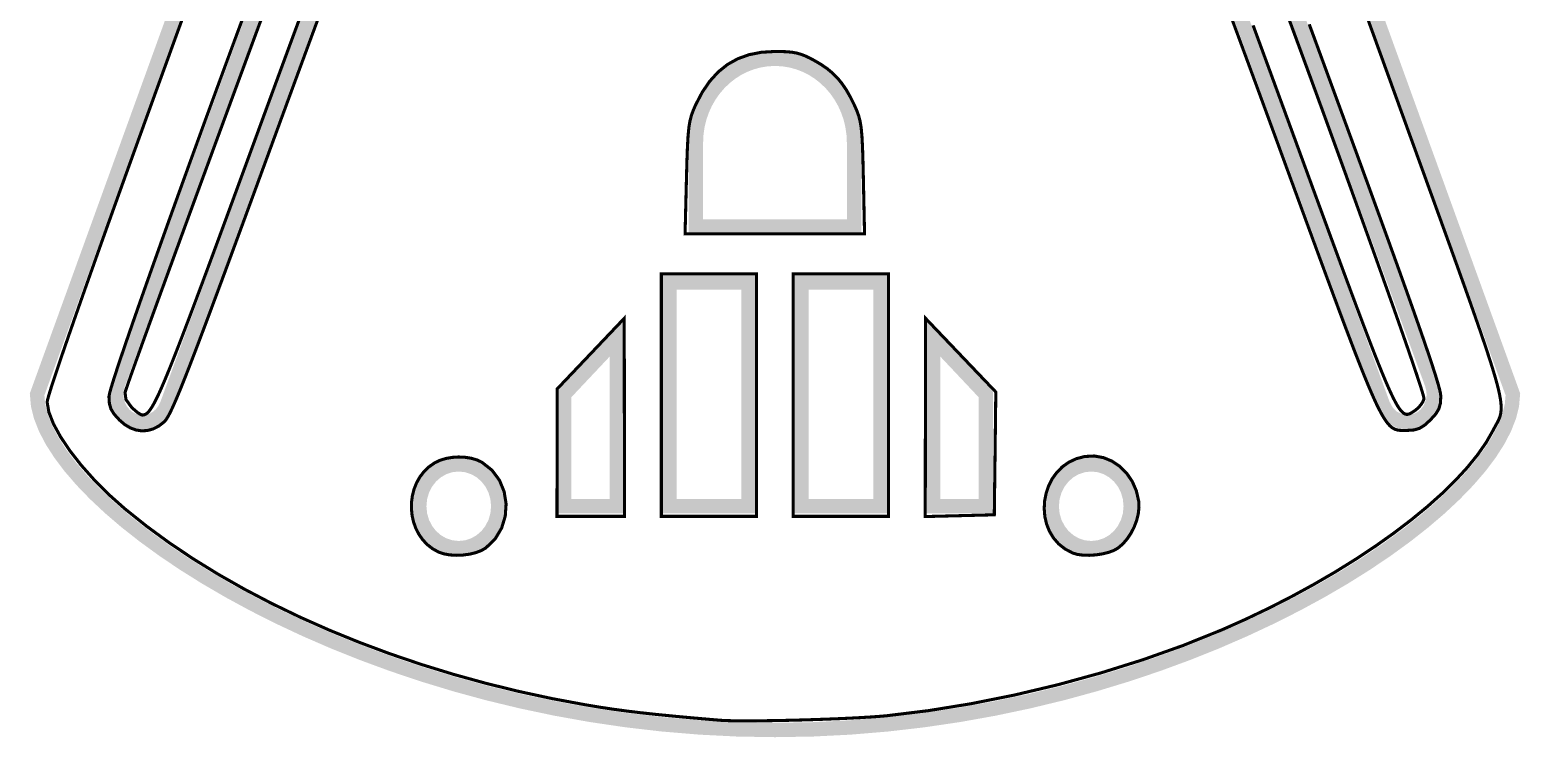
# Model space of a CAD drawing. Extents: x 1.6 to 30.5, y 8.4 to 39.1.
# Drawn here: x 1.63 to 30.54, y 8.42 to 22.14 of the extents above; entities that cross this region are included whole.
import ezdxf

# ---------------------------------------------------------------- set-up
doc = ezdxf.new("R2010")
doc.units = 0
doc.layers.get('0').update_dxf_attribs({"linetype": 'CONTINUOUS'})

msp = doc.modelspace()

# ---------------------------------------------------------------- linework, layer by layer
at = {"color": 0}
for points, const_width in [([(5.86464, 26.3476), (1.77528, 15.0669), (1.79389, 14.8574), (1.84912, 14.6364), (1.94015, 14.405), (2.06603, 14.1644), (2.22586, 13.9161), (2.41868, 13.6608), (2.64372, 13.4001), (2.89996, 13.1349), (3.18658, 12.8666), (3.50265, 12.5963), (3.84728, 12.3252), (4.21951, 12.0545), (4.61854, 11.7854), (5.04346, 11.519), (5.49328, 11.2567), (5.96718, 10.9995), (6.46425, 10.7486), (6.98356, 10.5054), (7.52425, 10.2708), (8.08539, 10.0462), (8.66613, 9.83268), (9.26551, 9.63146), (9.88265, 9.44379), (10.5167, 9.27083), (11.1666, 9.11372), (11.8317, 8.97368), (12.5108, 8.85194), (13.2033, 8.74968), (13.9082, 8.66803), (14.6244, 8.60824), (15.3514, 8.5715), (16.0881, 8.55897), (16.8244, 8.5715), (17.5514, 8.60824), (18.2676, 8.66803), (18.9724, 8.74968), (19.6649, 8.85194), (20.344, 8.97368), (21.009, 9.11372), (21.659, 9.27083), (22.2929, 9.44379), (22.9101, 9.63146), (23.5094, 9.83268), (24.0903, 10.0462), (24.6514, 10.2708), (25.1921, 10.5054), (25.7114, 10.7486), (26.2085, 10.9995), (26.6824, 11.2567), (27.1322, 11.519), (27.5571, 11.7854), (27.9561, 12.0545), (28.3285, 12.3252), (28.6731, 12.5963), (28.9892, 12.8666), (29.2758, 13.1349), (29.5321, 13.4001), (29.7572, 13.6608), (29.95, 13.9161), (30.1099, 14.1644), (30.2357, 14.405), (30.3267, 14.6364), (30.3819, 14.8574), (30.4007, 15.0669), (26.3113, 26.3476)], 0.27862), ([(26.1522, 26.3032), (28.2017, 20.646), (28.4046, 20.0861), (28.594, 19.5637), (28.7704, 19.0775), (28.934, 18.626), (29.0853, 18.2078), (29.2249, 17.8215), (29.3529, 17.4658), (29.4697, 17.1392), (29.5761, 16.8401), (29.6721, 16.5675), (29.7583, 16.3197), (29.8351, 16.0953), (29.9028, 15.8931), (29.9619, 15.7114), (30.0128, 15.549), (30.0558, 15.4044), (30.0915, 15.2763), (30.1203, 15.1632), (30.1424, 15.0636), (30.1582, 14.9764), (30.1683, 14.8999), (30.1731, 14.8326), (30.1729, 14.7735), (30.1682, 14.7208), (30.1592, 14.6733), (30.1465, 14.6296), (30.1306, 14.5882), (30.1117, 14.5478), (30.0903, 14.5068), (30.0667, 14.464), (30.0414, 14.4179), (30.0149, 14.3669), (29.8817, 14.134), (29.7146, 13.8942), (29.5151, 13.6484), (29.2851, 13.3984), (29.0262, 13.145), (28.74, 12.8897), (28.4281, 12.6336), (28.0924, 12.3779), (27.7344, 12.124), (27.3558, 11.8729), (26.9583, 11.626), (26.5438, 11.3846), (26.1136, 11.1496), (25.6696, 10.9226), (25.2133, 10.7046), (24.7467, 10.497), (24.0046, 10.1983), (23.2231, 9.92068), (22.4119, 9.66644), (21.5811, 9.43826), (20.7406, 9.23856), (19.8999, 9.06993), (19.0692, 8.93485), (18.2583, 8.83589), (18.1131, 8.82308), (17.9393, 8.81071), (17.7414, 8.79883), (17.5239, 8.7876), (17.2914, 8.77718), (17.0481, 8.76768), (16.7988, 8.75917), (16.5476, 8.75179), (16.2993, 8.74571), (16.0582, 8.741), (15.8289, 8.73774), (15.6156, 8.73617), (15.4231, 8.73633), (15.2557, 8.73833), (15.1179, 8.74235), (15.0142, 8.74843), (15.0142, 8.74843), (14.5458, 8.7889), (14.1426, 8.82563), (13.7927, 8.86003), (13.4842, 8.89344), (13.2051, 8.92731), (12.9435, 8.96294), (12.6874, 9.00174), (12.425, 9.04497), (11.7721, 9.16618), (11.1252, 9.30567), (10.4855, 9.46289), (9.85454, 9.63726), (9.23372, 9.82824), (8.62446, 10.0351), (8.0281, 10.2573), (7.44612, 10.4943), (6.87993, 10.7453), (6.33094, 11.01), (5.80051, 11.2875), (5.29015, 11.5775), (4.80117, 11.8791), (4.33507, 12.1919), (3.89324, 12.5153), (3.47706, 12.8485), (3.17096, 13.1212), (2.88797, 13.4042), (2.63325, 13.6904), (2.41222, 13.9726), (2.23008, 14.2436), (2.09212, 14.4958), (2.00369, 14.7224), (1.97, 14.9158), (1.97862, 14.9632), (2.00532, 15.0593), (2.04964, 15.2026), (2.11106, 15.3918), (2.18907, 15.6253), (2.28315, 15.9017), (2.39274, 16.2196), (2.51742, 16.5774), (2.65662, 16.9739), (2.80985, 17.4074), (2.97661, 17.8765), (3.15642, 18.3799), (3.34868, 18.9158), (3.55296, 19.4832), (3.76872, 20.0803), (3.9955, 20.7058), (6.02615, 26.2989)], 0.05962), ([(8.01172, 24.9978), (4.29656, 14.87), (4.24935, 14.7722), (4.18658, 14.6887), (4.11089, 14.6211), (4.02507, 14.5703), (3.93175, 14.5376), (3.83365, 14.5246), (3.73361, 14.5319), (3.63428, 14.5614), (3.54204, 14.6111), (3.46349, 14.6774), (3.39968, 14.7574), (3.35189, 14.8482), (3.32118, 14.9471), (3.30886, 15.0512), (3.31608, 15.1578), (3.34407, 15.264), (7.06136, 25.3953)], 0.27862), ([(25.1132, 25.3996), (28.8324, 15.264), (28.8599, 15.1578), (28.8669, 15.0512), (28.8544, 14.9471), (28.8238, 14.8482), (28.7758, 14.7574), (28.7121, 14.6774), (28.6333, 14.6111), (28.541, 14.5614), (28.541, 14.5614), (28.4489, 14.5338), (28.356, 14.5247), (28.2062, 14.5486), (28.0706, 14.6171), (27.9585, 14.7258), (27.88, 14.87), (24.1621, 25.0019)], 0.27862), ([(6.96631, 22.6236), (6.78982, 22.1465), (6.60688, 21.651), (6.41862, 21.1399), (6.22618, 20.6163), (6.0306, 20.0829), (5.86263, 19.6247), (5.70426, 19.1931), (5.55512, 18.7869), (5.41493, 18.4057), (5.28331, 18.0486), (5.16, 17.7149), (5.0446, 17.4036), (4.9369, 17.114), (4.83649, 16.8456), (4.74311, 16.5972), (4.65636, 16.3685), (4.57601, 16.1582), (4.50174, 15.9658), (4.43317, 15.7904), (4.36996, 15.6314), (4.3119, 15.4879), (4.25857, 15.3592), (4.20975, 15.2444), (4.16504, 15.1428), (4.12414, 15.0536), (4.08669, 14.976), (4.05246, 14.9093), (4.02106, 14.8526), (3.99219, 14.8051), (3.9656, 14.7663), (3.94086, 14.7351), (3.91769, 14.7108), (3.89578, 14.6928), (3.87483, 14.68), (3.85449, 14.6719), (3.83447, 14.6676), (3.81446, 14.6662), (3.78082, 14.6783), (3.73036, 14.7111), (3.66997, 14.7594), (3.60644, 14.8186), (3.60644, 14.8186), (3.49957, 14.9654), (3.48068, 15.1014), (3.49507, 15.1487), (3.52979, 15.2506), (3.58344, 15.4035), (3.65474, 15.6036), (3.74235, 15.8478), (3.84506, 16.1322), (3.96143, 16.4532), (4.09017, 16.8074), (4.22999, 17.1913), (4.37961, 17.601), (4.53765, 18.0332), (4.70285, 18.4843), (4.87392, 18.9507), (5.04943, 19.4288), (5.22819, 19.915), (5.40881, 20.4058), (5.59, 20.8978), (5.77051, 21.3871), (5.94889, 21.8704), (6.12392, 22.344)], 0.05962), ([(24.8699, 22.5631), (25.049, 22.08), (25.2346, 21.5779), (25.4257, 21.0597), (25.6211, 20.5283), (25.8199, 19.9868), (26.0133, 19.4583), (26.1944, 18.964), (26.3635, 18.5028), (26.5211, 18.0733), (26.6676, 17.6747), (26.8038, 17.3057), (26.9299, 16.9653), (27.0465, 16.6521), (27.1543, 16.3651), (27.2538, 16.1032), (27.3451, 15.8651), (27.4293, 15.6499), (27.5064, 15.4562), (27.5774, 15.2832), (27.6424, 15.1294), (27.7021, 14.9938), (27.7569, 14.8753), (27.8076, 14.7726), (27.8544, 14.6849), (27.8981, 14.6107), (27.9389, 14.549), (27.9775, 14.4988), (28.0144, 14.4586), (28.0501, 14.4275), (28.0851, 14.4044), (28.12, 14.3881), (28.1553, 14.3774), (28.1913, 14.3712), (28.2286, 14.3683), (28.2681, 14.3678), (28.3097, 14.3683), (28.3544, 14.3686), (28.4842, 14.3772), (28.5896, 14.4083), (28.6888, 14.4703), (28.8, 14.571), (28.9025, 14.6837), (28.9642, 14.7842), (28.9943, 14.8932), (29.0024, 15.0325), (28.9965, 15.0828), (28.9787, 15.1631), (28.9483, 15.2749), (28.9047, 15.42), (28.8472, 15.6004), (28.7753, 15.8176), (28.6882, 16.0736), (28.5854, 16.37), (28.4664, 16.7088), (28.3304, 17.0914), (28.1768, 17.5199), (28.005, 17.9958), (27.8144, 18.5211), (27.6044, 19.0975), (27.3744, 19.7267), (27.1239, 20.4104), (26.9404, 20.9104), (26.7674, 21.3817), (26.6046, 21.8249), (26.4514, 22.2411)], 0.05962), ([(5.79596, 22.445), (5.61501, 21.9561), (5.43186, 21.4592), (5.24761, 20.9575), (5.06358, 20.4546), (4.88108, 19.9538), (4.70122, 19.4583), (4.52539, 18.9721), (4.35471, 18.4982), (4.19054, 18.04), (4.03407, 17.6011), (3.88661, 17.185), (3.74929, 16.7949), (3.62349, 16.4342), (3.51042, 16.1065), (3.41129, 15.8153), (3.32742, 15.5637), (3.25999, 15.3554), (3.21024, 15.1937), (3.17953, 15.0821), (3.169, 15.0239), (3.17725, 14.8899), (3.2079, 14.7826), (3.26969, 14.6829), (3.37136, 14.571), (3.47467, 14.4824), (3.58251, 14.4175), (3.69336, 14.3765), (3.80561, 14.3594), (3.91769, 14.3665), (4.02815, 14.3976), (4.13547, 14.4529), (4.23807, 14.5324), (4.23807, 14.5324), (4.25276, 14.5474), (4.26861, 14.5669), (4.28575, 14.5912), (4.30453, 14.6211), (4.32497, 14.6569), (4.34744, 14.6993), (4.37213, 14.7488), (4.39914, 14.8058), (4.42882, 14.8712), (4.46132, 14.9453), (4.49681, 15.0285), (4.5356, 15.1217), (4.57781, 15.2251), (4.62364, 15.3396), (4.67344, 15.4654), (4.72726, 15.6033), (4.78543, 15.7538), (4.8481, 15.9172), (4.91553, 16.0944), (4.98785, 16.2857), (5.06532, 16.4918), (5.14817, 16.7131), (5.2366, 16.9501), (5.33083, 17.2036), (5.43099, 17.474), (5.53743, 17.7619), (5.65028, 18.0678), (5.76975, 18.3921), (5.89606, 18.7356), (6.0294, 19.0987), (6.17003, 19.4819), (6.31819, 19.886), (6.51303, 20.4172), (6.70464, 20.9385), (6.89188, 21.4472), (7.07362, 21.94), (7.24881, 22.4143)], 0.05962), ([(26.0639, 22.3261), (26.2443, 21.8365), (26.4272, 21.3386), (26.6114, 20.8357), (26.7954, 20.3315), (26.9781, 19.8296), (27.1581, 19.3336), (27.3342, 18.8467), (27.505, 18.3728), (27.6694, 17.9153), (27.8258, 17.4778), (27.9732, 17.0637), (28.1103, 16.6767), (28.2356, 16.3203), (28.3478, 15.9981), (28.4458, 15.7135), (28.5283, 15.47), (28.5939, 15.2714), (28.6414, 15.1211), (28.6693, 15.0226), (28.6765, 14.9796), (28.6519, 14.9201), (28.6096, 14.8571), (28.5554, 14.7976), (28.4954, 14.7494), (28.4663, 14.7303), (28.4387, 14.7126), (28.4125, 14.6979), (28.3871, 14.6868), (28.3619, 14.6804), (28.3367, 14.6797), (28.3108, 14.6858), (28.284, 14.6999), (28.2558, 14.7225), (28.2257, 14.755), (28.1932, 14.7983), (28.1579, 14.8536), (28.1193, 14.9217), (28.0771, 15.0035), (28.0308, 15.1003), (27.9799, 15.2129), (27.9239, 15.3424), (27.8625, 15.4899), (27.7951, 15.6563), (27.7214, 15.8425), (27.6408, 16.0499), (27.5531, 16.279), (27.4576, 16.5313), (27.3539, 16.8075), (27.2417, 17.1086), (27.1203, 17.4358), (26.9894, 17.7901), (26.8487, 18.1724), (26.6975, 18.5839), (26.5354, 19.0253), (26.3622, 19.4978), (26.1772, 20.0024), (25.9942, 20.5012), (25.8215, 20.9718), (25.6588, 21.415), (25.5056, 21.8315), (25.3617, 22.2226)], 0.05962)]:
    msp.add_lwpolyline(points, dxfattribs=dict(at, const_width=const_width))
for points in [[(26.1522, 26.3032), (28.2017, 20.646), (28.4046, 20.0861), (28.594, 19.5637), (28.7704, 19.0775), (28.934, 18.626), (29.0853, 18.2078), (29.2249, 17.8215), (29.3529, 17.4658), (29.4697, 17.1392), (29.5761, 16.8401), (29.6721, 16.5675), (29.7583, 16.3197), (29.8351, 16.0953), (29.9028, 15.8931), (29.9619, 15.7114), (30.0128, 15.549), (30.0558, 15.4044), (30.0915, 15.2763), (30.1203, 15.1632), (30.1424, 15.0636), (30.1582, 14.9764), (30.1683, 14.8999), (30.1731, 14.8326), (30.1729, 14.7735), (30.1682, 14.7208), (30.1592, 14.6733), (30.1465, 14.6296), (30.1306, 14.5882), (30.1117, 14.5478), (30.0903, 14.5068), (30.0667, 14.464), (30.0414, 14.4179), (30.0149, 14.3669), (29.8817, 14.134), (29.7146, 13.8942), (29.5151, 13.6484), (29.2851, 13.3984), (29.0262, 13.145), (28.74, 12.8897), (28.4281, 12.6336), (28.0924, 12.3779), (27.7344, 12.124), (27.3558, 11.8729), (26.9583, 11.626), (26.5438, 11.3846), (26.1136, 11.1496), (25.6696, 10.9226), (25.2133, 10.7046), (24.7467, 10.497), (24.0046, 10.1983), (23.2231, 9.92068), (22.4119, 9.66644), (21.5811, 9.43826), (20.7406, 9.23856), (19.8999, 9.06993), (19.0692, 8.93485), (18.2583, 8.83589), (18.1131, 8.82308), (17.9393, 8.81071), (17.7414, 8.79883), (17.5239, 8.7876), (17.2914, 8.77718), (17.0481, 8.76768), (16.7988, 8.75917), (16.5476, 8.75179), (16.2993, 8.74571), (16.0582, 8.741), (15.8289, 8.73774), (15.6156, 8.73617), (15.4231, 8.73633), (15.2557, 8.73833), (15.1179, 8.74235), (15.0142, 8.74843), (15.0142, 8.74843), (14.5458, 8.7889), (14.1426, 8.82563), (13.7927, 8.86003), (13.4842, 8.89344), (13.2051, 8.92731), (12.9435, 8.96294), (12.6874, 9.00174), (12.425, 9.04497), (11.7721, 9.16618), (11.1252, 9.30567), (10.4855, 9.46289), (9.85454, 9.63726), (9.23372, 9.82824), (8.62446, 10.0351), (8.0281, 10.2573), (7.44612, 10.4943), (6.87993, 10.7453), (6.33094, 11.01), (5.80051, 11.2875), (5.29015, 11.5775), (4.80117, 11.8791), (4.33507, 12.1919), (3.89324, 12.5153), (3.47706, 12.8485), (3.17096, 13.1212), (2.88797, 13.4042), (2.63325, 13.6904), (2.41222, 13.9726), (2.23008, 14.2436), (2.09212, 14.4958), (2.00369, 14.7224), (1.97, 14.9158), (1.97862, 14.9632), (2.00532, 15.0593), (2.04964, 15.2026), (2.11106, 15.3918), (2.18907, 15.6253), (2.28315, 15.9017), (2.39274, 16.2196), (2.51742, 16.5774), (2.65662, 16.9739), (2.80985, 17.4074), (2.97661, 17.8765), (3.15642, 18.3799), (3.34868, 18.9158), (3.55296, 19.4832), (3.76872, 20.0803), (3.9955, 20.7058), (6.02615, 26.2989)], [(24.8699, 22.5631), (25.049, 22.08), (25.2346, 21.5779), (25.4257, 21.0597), (25.6211, 20.5283), (25.8199, 19.9868), (26.0133, 19.4583), (26.1944, 18.964), (26.3635, 18.5028), (26.5211, 18.0733), (26.6676, 17.6747), (26.8038, 17.3057), (26.9299, 16.9653), (27.0465, 16.6521), (27.1543, 16.3651), (27.2538, 16.1032), (27.3451, 15.8651), (27.4293, 15.6499), (27.5064, 15.4562), (27.5774, 15.2832), (27.6424, 15.1294), (27.7021, 14.9938), (27.7569, 14.8753), (27.8076, 14.7726), (27.8544, 14.6849), (27.8981, 14.6107), (27.9389, 14.549), (27.9775, 14.4988), (28.0144, 14.4586), (28.0501, 14.4275), (28.0851, 14.4044), (28.12, 14.3881), (28.1553, 14.3774), (28.1913, 14.3712), (28.2286, 14.3683), (28.2681, 14.3678), (28.3097, 14.3683), (28.3544, 14.3686), (28.4842, 14.3772), (28.5896, 14.4083), (28.6888, 14.4703), (28.8, 14.571), (28.9025, 14.6837), (28.9642, 14.7842), (28.9943, 14.8932), (29.0024, 15.0325), (28.9965, 15.0828), (28.9787, 15.1631), (28.9483, 15.2749), (28.9047, 15.42), (28.8472, 15.6004), (28.7753, 15.8176), (28.6882, 16.0736), (28.5854, 16.37), (28.4664, 16.7088), (28.3304, 17.0914), (28.1768, 17.5199), (28.005, 17.9958), (27.8144, 18.5211), (27.6044, 19.0975), (27.3744, 19.7267), (27.1239, 20.4104), (26.9404, 20.9104), (26.7674, 21.3817), (26.6046, 21.8249), (26.4514, 22.2411)], [(5.79596, 22.445), (5.61501, 21.9561), (5.43186, 21.4592), (5.24761, 20.9575), (5.06358, 20.4546), (4.88108, 19.9538), (4.70122, 19.4583), (4.52539, 18.9721), (4.35471, 18.4982), (4.19054, 18.04), (4.03407, 17.6011), (3.88661, 17.185), (3.74929, 16.7949), (3.62349, 16.4342), (3.51042, 16.1065), (3.41129, 15.8153), (3.32742, 15.5637), (3.25999, 15.3554), (3.21024, 15.1937), (3.17953, 15.0821), (3.169, 15.0239), (3.17725, 14.8899), (3.2079, 14.7826), (3.26969, 14.6829), (3.37136, 14.571), (3.47467, 14.4824), (3.58251, 14.4175), (3.69336, 14.3765), (3.80561, 14.3594), (3.91769, 14.3665), (4.02815, 14.3976), (4.13547, 14.4529), (4.23807, 14.5324), (4.23807, 14.5324), (4.25276, 14.5474), (4.26861, 14.5669), (4.28575, 14.5912), (4.30453, 14.6211), (4.32497, 14.6569), (4.34744, 14.6993), (4.37213, 14.7488), (4.39914, 14.8058), (4.42882, 14.8712), (4.46132, 14.9453), (4.49681, 15.0285), (4.5356, 15.1217), (4.57781, 15.2251), (4.62364, 15.3396), (4.67344, 15.4654), (4.72726, 15.6033), (4.78543, 15.7538), (4.8481, 15.9172), (4.91553, 16.0944), (4.98785, 16.2857), (5.06532, 16.4918), (5.14817, 16.7131), (5.2366, 16.9501), (5.33083, 17.2036), (5.43099, 17.474), (5.53743, 17.7619), (5.65028, 18.0678), (5.76975, 18.3921), (5.89606, 18.7356), (6.0294, 19.0987), (6.17003, 19.4819), (6.31819, 19.886), (6.51303, 20.4172), (6.70464, 20.9385), (6.89188, 21.4472), (7.07362, 21.94), (7.24881, 22.4143)]]:
    msp.add_lwpolyline(points, dxfattribs=at)
for points, const_width in [([(17.8018, 19.2644), (17.7939, 19.6042), (17.7853, 19.8706), (17.7743, 20.0771), (17.7593, 20.2372), (17.7386, 20.364), (17.7107, 20.471), (17.6738, 20.5713), (17.6262, 20.6782), (17.5492, 20.8338), (17.4711, 20.9706), (17.3896, 21.0912), (17.3022, 21.1983), (17.2068, 21.2944), (17.1013, 21.3821), (16.9828, 21.4638), (16.8494, 21.5422), (16.7544, 21.5924), (16.6694, 21.6322), (16.5892, 21.6626), (16.5089, 21.685), (16.4235, 21.7004), (16.3278, 21.7101), (16.2168, 21.715), (16.0857, 21.7162), (15.8246, 21.7008), (15.585, 21.654), (15.3661, 21.5751), (15.1668, 21.4638), (14.9863, 21.3192), (14.8235, 21.1407), (14.6776, 20.9278), (14.5479, 20.6799), (14.5017, 20.574), (14.4654, 20.4733), (14.4378, 20.3653), (14.4169, 20.2369), (14.4015, 20.0757), (14.3897, 19.8686), (14.38, 19.6031), (14.371, 19.2661), (14.3436, 18.1782), (17.8249, 18.1782), (17.8018, 19.2644)], 0.05962), ([(14.5544, 18.321), (14.5544, 19.9479), (14.5624, 20.1144), (14.5856, 20.276), (14.6235, 20.4319), (14.675, 20.5815), (14.7396, 20.7237), (14.8164, 20.8579), (14.9047, 20.9831), (15.0038, 21.0986), (15.1126, 21.2036), (15.2307, 21.2972), (15.3571, 21.3788), (15.4911, 21.4472), (15.6319, 21.5019), (15.779, 21.5419), (15.9311, 21.5667), (16.0879, 21.575), (16.2449, 21.5667), (16.3971, 21.5419), (16.544, 21.5019), (16.685, 21.4472), (16.819, 21.3788), (16.9454, 21.2972), (17.0635, 21.2036), (17.1724, 21.0986), (17.2714, 20.9831), (17.3596, 20.8579), (17.4364, 20.7237), (17.501, 20.5814), (17.5525, 20.4319), (17.5903, 20.276), (17.6135, 20.1144), (17.6214, 19.9479), (17.6214, 18.321), (14.5544, 18.321)], 0.27862), ([(15.7285, 15.0532), (15.7285, 17.4043), (13.8833, 17.4043), (13.8833, 12.702), (15.7285, 12.702), (15.7285, 15.0532)], 0.05962), ([(15.5768, 12.8976), (14.0433, 12.8976), (14.0433, 17.2364), (15.5768, 17.2364), (15.5768, 12.8976)], 0.27862), ([(18.2881, 15.0532), (18.2881, 17.4043), (16.4428, 17.4043), (16.4428, 12.702), (18.2881, 12.702), (18.2881, 15.0532)], 0.05962), ([(18.1326, 12.8976), (16.5992, 12.8976), (16.5992, 17.2364), (18.1326, 17.2364), (18.1326, 12.8976)], 0.27862), ([(13.1664, 14.6217), (13.1638, 16.5412), (12.5133, 15.8568), (11.8628, 15.1722), (11.8612, 13.9371), (11.8595, 12.702), (13.169, 12.702), (13.1664, 14.6217)], 0.05962), ([(13.021, 12.8976), (11.9987, 12.8976), (11.9987, 15.0669), (13.021, 16.1517), (13.021, 12.8976)], 0.27862), ([(20.3565, 13.9222), (20.3712, 15.1126), (19.6897, 15.8269), (19.0082, 16.5412), (19.0024, 12.6981), (19.6719, 12.7149), (20.3417, 12.7318), (20.3565, 13.9222)], 0.05962), ([(20.1774, 12.8976), (19.155, 12.8976), (19.155, 16.1517), (20.1774, 15.0669), (20.1774, 12.8976)], 0.27862), ([(10.48, 12.0898), (10.6605, 12.2657), (10.7856, 12.4748), (10.856, 12.705), (10.8722, 12.9442), (10.8346, 13.1804), (10.7438, 13.4014), (10.6005, 13.5951), (10.4051, 13.7495), (10.307, 13.7958), (10.1956, 13.8284), (10.0751, 13.8474), (9.94997, 13.8529), (9.82437, 13.8449), (9.70264, 13.8235), (9.58908, 13.7885), (9.48807, 13.7402), (9.37636, 13.6622), (9.28065, 13.5704), (9.20079, 13.467), (9.13667, 13.3538), (9.08817, 13.2333), (9.05528, 13.1073), (9.03782, 12.978), (9.03581, 12.8474), (9.0491, 12.7178), (9.07753, 12.591), (9.12115, 12.4693), (9.17974, 12.3548), (9.25331, 12.2494), (9.34174, 12.1553), (9.44493, 12.0747), (9.56278, 12.0095), (9.66428, 11.9749), (9.78114, 11.954), (9.90756, 11.9465), (10.0377, 11.9517), (10.1658, 11.9691), (10.2861, 11.9983), (10.3927, 12.0387), (10.48, 12.0898)], 0.05962), ([(22.7418, 12.087), (22.8351, 12.1676), (22.9196, 12.265), (22.9933, 12.3755), (23.0546, 12.4953), (23.1019, 12.6207), (23.1336, 12.7479), (23.1478, 12.873), (23.1431, 12.9925), (23.0979, 13.1934), (23.0193, 13.3754), (22.9115, 13.5349), (22.7793, 13.6681), (22.6271, 13.7712), (22.4593, 13.8404), (22.2807, 13.8721), (22.0956, 13.8624), (21.9333, 13.8199), (21.7889, 13.7524), (21.6625, 13.6631), (21.5549, 13.5552), (21.4662, 13.4321), (21.3969, 13.2968), (21.3475, 13.1527), (21.3182, 13.0029), (21.3096, 12.8509), (21.3219, 12.6996), (21.3557, 12.5525), (21.4114, 12.4127), (21.4893, 12.2834), (21.5899, 12.1679), (21.7136, 12.0696), (21.8607, 11.9914), (21.9529, 11.9639), (22.0635, 11.9491), (22.1857, 11.9463), (22.3131, 11.9548), (22.4389, 11.9738), (22.5567, 12.0027), (22.6599, 12.0406), (22.7418, 12.087)], 0.05962), ([(9.954, 12.0842), (9.79926, 12.1007), (9.65528, 12.1481), (9.52501, 12.223), (9.41157, 12.3223), (9.31803, 12.4426), (9.2474, 12.5808), (9.20275, 12.7336), (9.18722, 12.8977), (9.20275, 13.0618), (9.2474, 13.2146), (9.31803, 13.3528), (9.41157, 13.4731), (9.52501, 13.5724), (9.65528, 13.6473), (9.79926, 13.6947), (9.954, 13.7112), (10.1087, 13.6947), (10.2527, 13.6473), (10.3829, 13.5724), (10.4964, 13.4731), (10.5899, 13.3528), (10.6605, 13.2146), (10.7052, 13.0618), (10.7208, 12.8977), (10.7052, 12.7336), (10.6605, 12.5808), (10.5899, 12.4426), (10.4964, 12.3223), (10.3829, 12.223), (10.2527, 12.1481), (10.1087, 12.1007), (9.954, 12.0842)], 0.27862), ([(22.2219, 12.0842), (22.0672, 12.1007), (21.9232, 12.1481), (21.7929, 12.223), (21.6796, 12.3223), (21.586, 12.4426), (21.5153, 12.5808), (21.4707, 12.7336), (21.4551, 12.8977), (21.4707, 13.0618), (21.5153, 13.2146), (21.586, 13.3528), (21.6796, 13.4731), (21.7929, 13.5724), (21.9232, 13.6473), (22.0672, 13.6947), (22.2219, 13.7112), (22.3765, 13.6947), (22.5206, 13.6473), (22.6508, 13.5724), (22.7643, 13.4731), (22.8579, 13.3528), (22.9285, 13.2146), (22.9731, 13.0618), (22.9886, 12.8977), (22.9731, 12.7336), (22.9285, 12.5808), (22.8579, 12.4426), (22.7643, 12.3223), (22.6508, 12.223), (22.5206, 12.1481), (22.3765, 12.1007), (22.2219, 12.0842)], 0.27862)]:
    msp.add_lwpolyline(points, close=True, dxfattribs=dict(at, const_width=const_width))
for points in [[(17.8018, 19.2644), (17.7939, 19.6042), (17.7853, 19.8706), (17.7743, 20.0771), (17.7593, 20.2372), (17.7386, 20.364), (17.7107, 20.471), (17.6738, 20.5713), (17.6262, 20.6782), (17.5492, 20.8338), (17.4711, 20.9706), (17.3896, 21.0912), (17.3022, 21.1983), (17.2068, 21.2944), (17.1013, 21.3821), (16.9828, 21.4638), (16.8494, 21.5422), (16.7544, 21.5924), (16.6694, 21.6322), (16.5892, 21.6626), (16.5089, 21.685), (16.4235, 21.7004), (16.3278, 21.7101), (16.2168, 21.715), (16.0857, 21.7162), (15.8246, 21.7008), (15.585, 21.654), (15.3661, 21.5751), (15.1668, 21.4638), (14.9863, 21.3192), (14.8235, 21.1407), (14.6776, 20.9278), (14.5479, 20.6799), (14.5017, 20.574), (14.4654, 20.4733), (14.4378, 20.3653), (14.4169, 20.2369), (14.4015, 20.0757), (14.3897, 19.8686), (14.38, 19.6031), (14.371, 19.2661), (14.3436, 18.1782), (17.8249, 18.1782), (17.8018, 19.2644)], [(15.7285, 15.0532), (15.7285, 17.4043), (13.8833, 17.4043), (13.8833, 12.702), (15.7285, 12.702), (15.7285, 15.0532)], [(18.2881, 15.0532), (18.2881, 17.4043), (16.4428, 17.4043), (16.4428, 12.702), (18.2881, 12.702), (18.2881, 15.0532)], [(13.1664, 14.6217), (13.1638, 16.5412), (12.5133, 15.8568), (11.8628, 15.1722), (11.8612, 13.9371), (11.8595, 12.702), (13.169, 12.702), (13.1664, 14.6217)], [(20.3565, 13.9222), (20.3712, 15.1126), (19.6897, 15.8269), (19.0082, 16.5412), (19.0024, 12.6981), (19.6719, 12.7149), (20.3417, 12.7318), (20.3565, 13.9222)], [(10.48, 12.0898), (10.6605, 12.2657), (10.7856, 12.4748), (10.856, 12.705), (10.8722, 12.9442), (10.8346, 13.1804), (10.7438, 13.4014), (10.6005, 13.5951), (10.4051, 13.7495), (10.307, 13.7958), (10.1956, 13.8284), (10.0751, 13.8474), (9.94997, 13.8529), (9.82437, 13.8449), (9.70264, 13.8235), (9.58908, 13.7885), (9.48807, 13.7402), (9.37636, 13.6622), (9.28065, 13.5704), (9.20079, 13.467), (9.13667, 13.3538), (9.08817, 13.2333), (9.05528, 13.1073), (9.03782, 12.978), (9.03581, 12.8474), (9.0491, 12.7178), (9.07753, 12.591), (9.12115, 12.4693), (9.17974, 12.3548), (9.25331, 12.2494), (9.34174, 12.1553), (9.44493, 12.0747), (9.56278, 12.0095), (9.66428, 11.9749), (9.78114, 11.954), (9.90756, 11.9465), (10.0377, 11.9517), (10.1658, 11.9691), (10.2861, 11.9983), (10.3927, 12.0387), (10.48, 12.0898)], [(22.7418, 12.087), (22.8351, 12.1676), (22.9196, 12.265), (22.9933, 12.3755), (23.0546, 12.4953), (23.1019, 12.6207), (23.1336, 12.7479), (23.1478, 12.873), (23.1431, 12.9925), (23.0979, 13.1934), (23.0193, 13.3754), (22.9115, 13.5349), (22.7793, 13.6681), (22.6271, 13.7712), (22.4593, 13.8404), (22.2807, 13.8721), (22.0956, 13.8624), (21.9333, 13.8199), (21.7889, 13.7524), (21.6625, 13.6631), (21.5549, 13.5552), (21.4662, 13.4321), (21.3969, 13.2968), (21.3475, 13.1527), (21.3182, 13.0029), (21.3096, 12.8509), (21.3219, 12.6996), (21.3557, 12.5525), (21.4114, 12.4127), (21.4893, 12.2834), (21.5899, 12.1679), (21.7136, 12.0696), (21.8607, 11.9914), (21.9529, 11.9639), (22.0635, 11.9491), (22.1857, 11.9463), (22.3131, 11.9548), (22.4389, 11.9738), (22.5567, 12.0027), (22.6599, 12.0406), (22.7418, 12.087)]]:
    msp.add_lwpolyline(points, close=True, dxfattribs=at)

doc.saveas('drawing.dxf')
